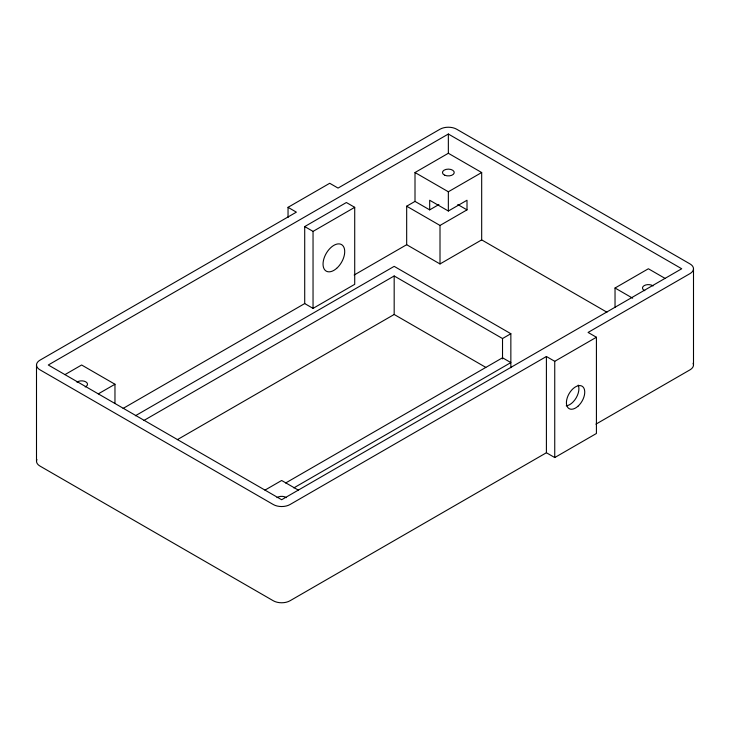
<?xml version="1.0" encoding="UTF-8"?>
<svg xmlns="http://www.w3.org/2000/svg" width="730" height="730" viewBox="0 0 730 730"><rect width="100%" height="100%" fill="white"/><g stroke="black" fill="none" stroke-linecap="round" stroke-linejoin="round"><path stroke-width="1.09" d="M288.04 217.522L288.04 207.329L329.714 183.276L338.045 188.084L440.007 129.219A11.79 6.807 0 0 1 456.679 129.219L690.051 263.95A11.79 6.807 0 0 1 690.051 273.577L588.079 332.442L596.419 337.251L596.419 433.492L554.745 457.555L546.405 452.746L289.993 600.781A11.79 6.807 0 0 1 273.321 600.781L39.949 466.05A11.79 6.807 0 0 1 36.901 459.48M448.348 134.028L48.29 365L281.652 499.731L681.711 268.759L448.348 134.028L448.348 153.273L415.005 172.526L415.005 201.398L429.687 209.866L438.912 204.537M304.711 303.57L304.711 226.583L346.376 202.52L354.716 207.329L354.716 284.326L313.042 308.388L304.711 303.57L123.087 408.435M64.952 374.627L81.623 365L114.966 384.245L114.966 403.498M304.711 226.583L313.042 231.392L354.716 207.329M354.159 275.018L406.674 244.705L406.674 206.207L415.005 201.398M98.294 393.871L114.966 384.245M415.005 172.526L448.348 191.771L481.681 172.526L481.681 239.887L606.949 312.212M429.687 209.866L429.687 200.248L448.348 211.016L467.008 200.248L467.008 209.866L440.007 225.451L406.674 206.207M135.369 415.772L394.173 266.359L510.854 333.72L510.854 367.692M143.856 420.498L394.173 275.976L502.523 338.537L510.854 333.72M406.674 244.705L440.007 263.95L481.681 239.887M177.363 439.652L394.173 314.475L485.779 367.363M264.981 490.113L281.652 480.486L298.324 490.113M615.034 307.257L615.034 288.012L648.377 268.759L665.048 278.385M285.64 482.995L502.523 357.782L510.854 362.591L293.816 487.905M596.419 337.251L554.745 361.313L546.405 356.505L289.993 504.549A11.79 6.807 0 0 1 273.321 504.549L39.949 369.809A11.79 6.807 0 0 1 39.949 360.191L296.371 212.147L288.04 207.329M595.926 424.157L690.051 369.809A11.79 6.807 0 0 0 693.098 363.239M448.348 153.273L481.681 172.526M615.034 288.012L632.682 298.196M457.774 204.537L467.008 209.866M693.5 268.759L693.5 365M554.745 361.313L554.745 457.555M546.405 356.505L546.405 452.746M502.523 338.537L502.523 358.914M448.348 191.771L448.348 211.016M440.007 225.451L440.007 263.95M394.173 275.976L394.173 314.475M313.042 231.392L313.042 308.388M36.5 365L36.5 461.241M76.951 382.173A5.895 3.404 0 0 1 85.793 381.845A5.895 3.404 0 0 1 85.209 386.946M276.98 497.659A5.895 3.404 0 0 1 286.333 497.659M644.791 290.704A5.895 3.404 0 0 1 644.207 285.603A5.895 3.404 0 0 1 653.049 285.941M578.215 385.093A12.967 7.482 -60 0 1 576.226 397.777A12.967 7.482 -60 0 1 566.234 405.844M336.685 268.321A15.321 8.851 -60 0 0 341.54 244.587A15.321 8.851 -60 0 0 323.408 260.665A15.321 8.851 -60 0 0 336.685 268.321M444.762 175.218A5.895 3.404 0 0 0 454.188 172.964A5.895 3.404 0 0 0 446.094 169.378A5.895 3.404 0 0 0 444.762 175.218M577.95 406.263A12.967 7.482 -60 0 0 582.065 386.179A12.967 7.482 -60 0 0 566.726 399.775A12.967 7.482 -60 0 0 577.95 406.263"/></g></svg>
